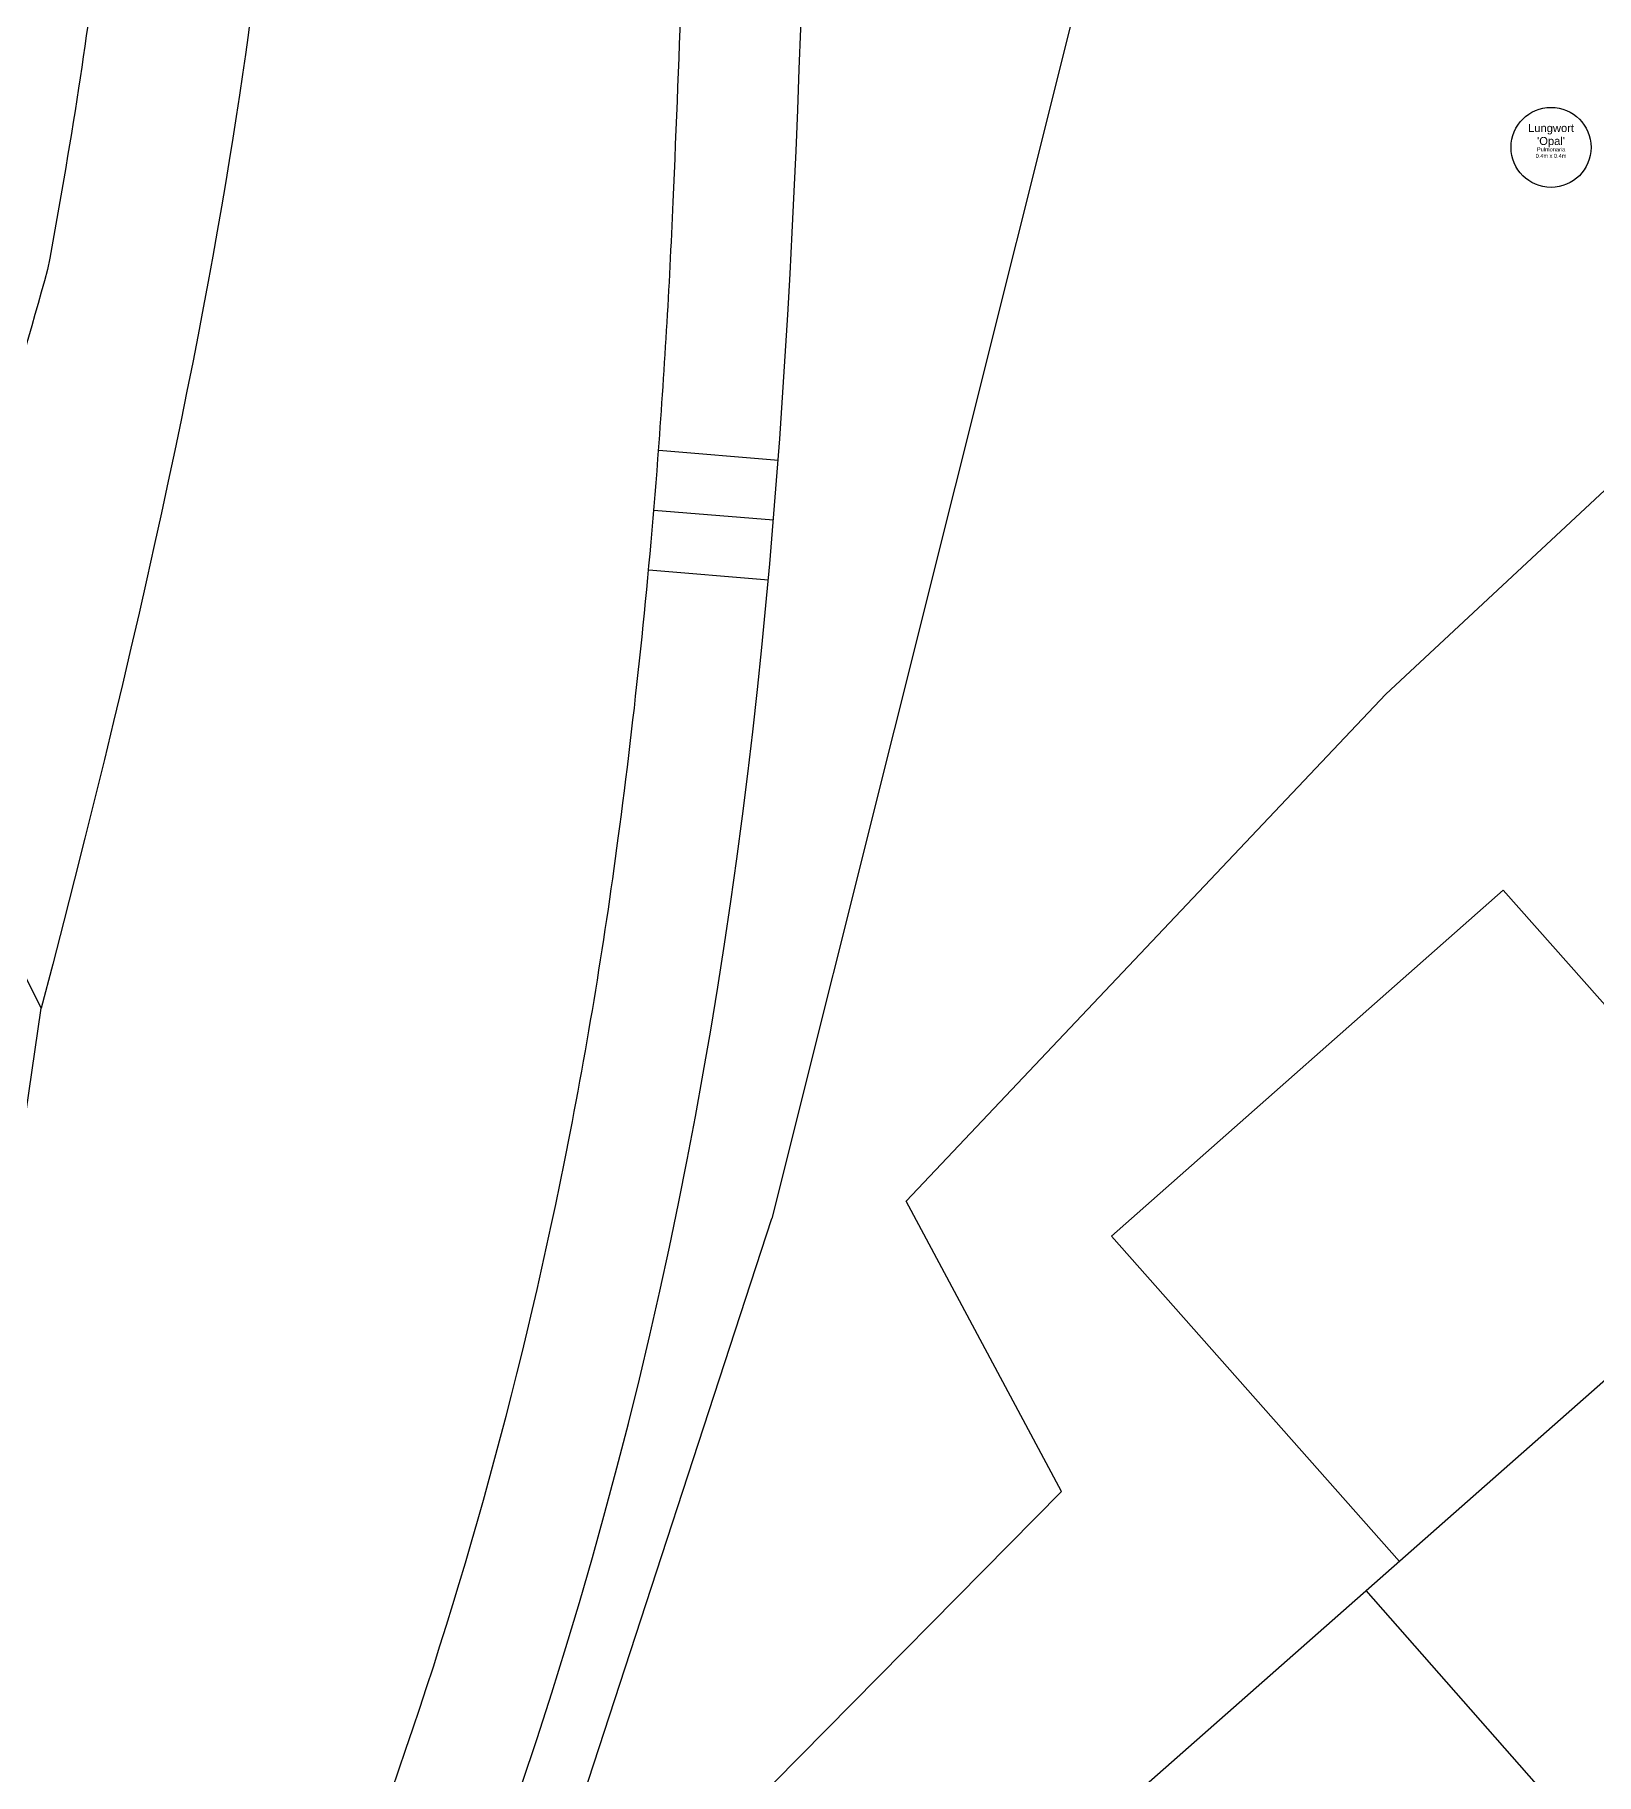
# Model space of a CAD drawing. Header units: metres. Extents: x 0 to 134, y 7 to 109.
# Drawn here: x 56.31 to 64.11, y 52.04 to 60.74 of the extents above; entities that cross this region are included whole.
import ezdxf

# ---------------------------------------------------------------- set-up
doc = ezdxf.new("R2010")
doc.units = ezdxf.units.M
for name, color, linetype, lineweight, true_color in [('Areas', 2, 'Continuous', 25, 0xffff00), ('Plant - Perennial', 3, 'Continuous', 25, 0x00ff00), ('Plant label', 30, 'Continuous', 25, 0xff7f00)]:
    doc.layers.add(name, color=color, linetype=linetype, lineweight=lineweight, true_color=true_color)
for name, color, linetype, true_color in [('Borders', 6, 'Continuous', 0xff00ff), ('Buildings', 30, 'Continuous', 0xff7f00), ('Forest Garden', 96, 'Continuous', 0x008000)]:
    doc.layers.add(name, color=color, linetype=linetype, true_color=true_color)
doc.styles.add('textstyle63', font='')
doc.styles.add('textstyle64', font='')
doc.styles.get('textstyle63').set_extended_font_data('Arial')
doc.styles.get('textstyle64').set_extended_font_data('Arial')

# ---------------------------------------------------------------- blocks, each defined once
blk = doc.blocks.new("Perennial - Pulmonaria 'Opal'")
at = {"layer": 'Plant - Perennial'}
blk.add_circle((0, 0), 0.2, dxfattribs=at)
at = {"layer": 'Plant - Perennial', "color": 30, "true_color": 0xff7f00, "insert": (0, 0), "char_height": 0.04, "attachment_point": 8, "line_spacing_factor": 0.971628, "style": 'textstyle64'}
blk.add_mtext("Lungwort\\P'Opal'", dxfattribs=at)
at = {"layer": 'Plant label', "insert": (0, 0), "char_height": 0.02, "attachment_point": 2, "line_spacing_factor": 0.971628, "style": 'textstyle63'}
blk.add_mtext('\\c32767;Pulmonaria\\P0.4m x 0.4m', dxfattribs=at)

msp = doc.modelspace()

# ---------------------------------------------------------------- linework, layer by layer
at = {"layer": 'Areas', "flags": 128}
msp.add_lwpolyline([(51.4332, 65.7185), (57.4721, 74.7927), (62.7006, 77.7346), (63.9408, 81.3627), (59, 86), (29.8209, 64.4739), (47, 43), (55.6607, 51.2213), (56.3375, 55.8723)], close=True, dxfattribs=at)
at = {"layer": 'Borders'}
for p, q in [((63.0588, 57.4419), (70.6253, 64.5017)), ((60.6605, 54.9085), (63.0588, 57.4419)), ((61.4374, 53.456), (60.6605, 54.9085)), ((60, 52), (61.4374, 53.456))]:
    msp.add_line(p, q, dxfattribs=at)
at = {"layer": 'Borders', "color": 30, "true_color": 0xff7f00}
for p in [(61.7858, 62.0006), (58.5465, 50.4014)]:
    msp.add_line(p, (59.9895, 54.8219), dxfattribs=at)
at = {"layer": 'Buildings'}
for p, q in [((61.6871, 54.7326), (63.6458, 56.4624)), ((65.0852, 54.8367), (63.6458, 56.4623)), ((61.3766, 51.5648), (65.0852, 54.8367)), ((63.1265, 53.1067), (61.6871, 54.7325)), ((65.438, 50.1474), (62.9598, 52.9608))]:
    msp.add_line(p, q, dxfattribs=at)
at = {"layer": 'Forest Garden'}
for p, q in [((59.4243, 58.6621), (60.0224, 58.6126)), ((59.3996, 58.3632), (59.9976, 58.3136)), ((59.3748, 58.0642), (59.9728, 58.0146))]:
    msp.add_line(p, q, dxfattribs=at)
at = {"layer": 'Forest Garden', "flags": 128}
for points in [[(56.549, 48.491, 0.036783), (58.0158, 51.7572, 0.037831), (58.953, 55.105, 0.01628), (59.222, 56.7228, 0.01409), (59.42, 58.6187, 0.008185), (59.4965, 59.9044, 0.004632), (59.5743, 62.2027, -0.004102), (59.6624, 64.8879, -0.008719), (59.7372, 66.1662, -0.014672), (59.955, 68.2291, -0.015742), (60.2754, 70.1408, -0.028011), (61.188, 73.6633, -0.023214), (62.7089, 77.7542)], [(60, 69, 0.008922), (58.4331, 67.1516, 0.012503), (57.8767, 66.0525, 0.026289), (57.203, 64.4181, 0.037787), (56.867, 63.1696, 0.012613), (56.8037, 62.7831, 0.007966), (56.7335, 62.2056, -0.000379), (56.6493, 61.4122, -0.002728), (56.6378, 61.3106, -0.008812), (56.5239, 60.4726, -0.00814), (56.3692, 59.5656, -0.010357), (56.1016, 58.6683, -0.007637), (55.6152, 57.39)]]:
    msp.add_lwpolyline(points, format="xyb", dxfattribs=at)
at = {"layer": 'Forest Garden'}
for points in [[(57.0768, 48.2057), (59.9061, 53.4389), (60.2308, 62.3418), (60.3288, 70.6294), (63.261, 77.5192)], [(59.955, 68.2291), (58.5864, 65.8893), (57.218, 62.7811), (57.5894, 60.6308), (56.3375, 55.8723)]]:
    msp.add_open_spline(points, degree=3, dxfattribs=at)

# ---------------------------------------------------------------- block references
at = {"layer": 'Plant - Perennial'}
msp.add_blockref("Perennial - Pulmonaria 'Opal'", (63.8846, 60.1763), dxfattribs=at)

doc.saveas('drawing.dxf')
